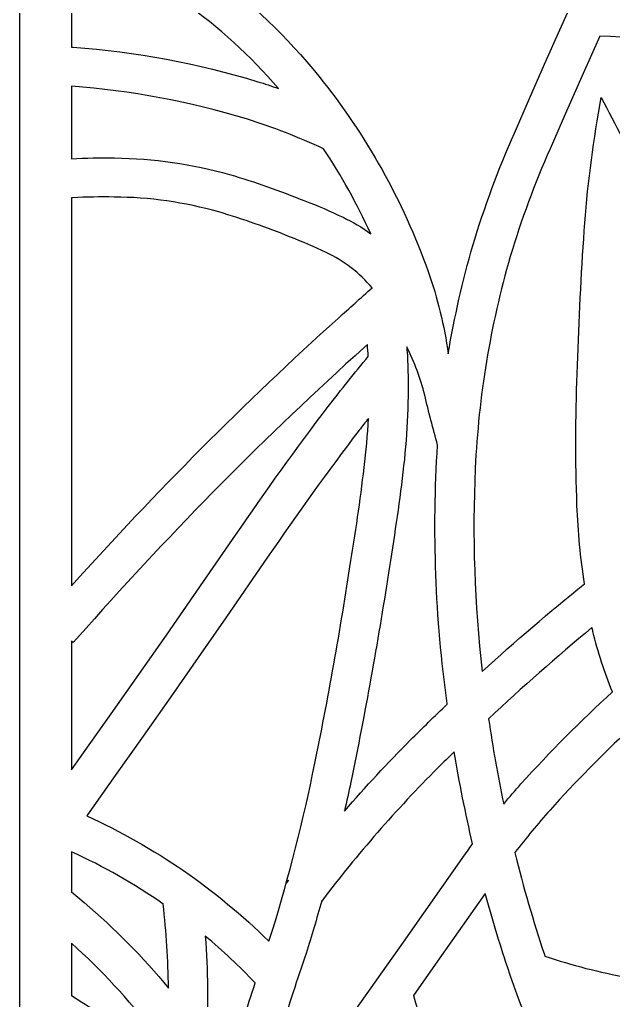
# Model space of a CAD drawing. Header units: centimetres. Extents: x -10 to 9.7, y -11.6 to 10.4.
# Drawn here: x -10 to -6.31, y -2.74 to 3.34 of the extents above; entities that cross this region are included whole.
import ezdxf

# ---------------------------------------------------------------- set-up
doc = ezdxf.new("R2010")
doc.units = ezdxf.units.CM
doc.header["$MEASUREMENT"] = 0
doc.layers.add('layer 1', color=7, linetype='Continuous')

msp = doc.modelspace()

# ---------------------------------------------------------------- linework, layer by layer
at = {"layer": 'layer 1', "color": 242}
for points, knots in [([(-9.99646, 10.4016), (-9.99646, 10.4016), (-0.77487, 10.4016), (-0.77487, 10.4016), (-0.77487, 10.4016), (-0.77487, 10.4016), (-0.77487, -11.62463), (-0.77487, -11.62463), (-0.77487, -11.62463), (-0.77487, -11.62463), (-9.99646, -11.62463), (-9.99646, -11.62463), (-9.99646, -11.62463), (-9.99646, -11.62463), (-9.99646, 10.4016), (-9.99646, 10.4016)], [0, 0, 0, 0, 0.2, 0.2, 0.2, 0.2, 0.4, 0.4, 0.4, 0.4, 0.6, 0.6, 0.6, 0.6, 1, 1, 1, 1]), ([(-6.61422, 3.39439), (-6.61422, 3.39439), (-6.59766, 3.38475), (-6.59766, 3.38475), (-6.59766, 3.38475), (-6.59766, 3.38475), (-6.64601, 3.27633), (-6.64601, 3.27633), (-6.64601, 3.27633), (-6.64601, 3.27633), (-6.74047, 3.06322), (-6.74047, 3.06322), (-6.74047, 3.06322), (-6.74047, 3.06322), (-6.83461, 2.84994), (-6.83461, 2.84994), (-6.83461, 2.84994), (-6.83461, 2.84994), (-6.92838, 2.6365), (-6.92838, 2.6365), (-6.92838, 2.6365), (-7.02815, 2.40991), (-7.11399, 2.17749), (-7.18554, 1.94045), (-7.18554, 1.94045), (-7.24949, 1.71983), (-7.30046, 1.49564), (-7.33818, 1.26902), (-7.33818, 1.26902), (-7.36287, 1.44251), (-7.40456, 1.61308), (-7.46267, 1.77841), (-7.46267, 1.77841), (-7.61928, 2.21689), (-7.84835, 2.62581), (-8.14049, 2.98839), (-8.14049, 2.98839), (-8.53138, 3.47473), (-9.04683, 3.84559), (-9.63228, 4.06146), (-9.63228, 4.06146), (-9.63228, 4.06146), (-9.67407, 4.07686), (-9.67407, 4.07686), (-9.67407, 4.07686), (-9.67407, 4.07686), (-9.67407, 4.59634), (-9.67407, 4.59634), (-9.67407, 4.59634), (-9.67407, 4.59634), (-9.6511, 4.60077), (-9.6511, 4.60077), (-9.6511, 4.60077), (-9.60531, 4.60965), (-9.55985, 4.6203), (-9.51488, 4.63276), (-9.51488, 4.63276), (-9.43343, 4.65639), (-9.35309, 4.68366), (-9.27407, 4.71447), (-9.27407, 4.71447), (-9.05528, 4.57792), (-8.83152, 4.44963), (-8.60316, 4.32983), (-8.60316, 4.32983), (-8.43384, 4.24376), (-8.26311, 4.16051), (-8.09103, 4.08011), (-8.09103, 4.08011), (-7.86782, 3.97398), (-7.64868, 3.85946), (-7.43415, 3.73674), (-7.43415, 3.73674), (-7.28083, 3.64906), (-7.10881, 3.59941), (-6.93238, 3.59193), (-6.93238, 3.59193), (-6.92071, 3.59171), (-6.90901, 3.59187), (-6.89734, 3.59239), (-6.89734, 3.59239), (-6.80865, 3.51861), (-6.71395, 3.4524), (-6.61422, 3.39439), (-6.61422, 3.39439), (-6.61422, 3.39439), (-6.61422, 3.39439), (-6.61422, 3.39439)], [0, 0, 0, 0, 0.0434783, 0.0434783, 0.0434783, 0.0434783, 0.0869565, 0.0869565, 0.0869565, 0.0869565, 0.1304348, 0.1304348, 0.1304348, 0.1304348, 0.173913, 0.173913, 0.173913, 0.173913, 0.2173913, 0.2173913, 0.2173913, 0.2173913, 0.2608696, 0.2608696, 0.2608696, 0.2608696, 0.3043478, 0.3043478, 0.3043478, 0.3043478, 0.3478261, 0.3478261, 0.3478261, 0.3478261, 0.3913043, 0.3913043, 0.3913043, 0.3913043, 0.4347826, 0.4347826, 0.4347826, 0.4347826, 0.4782609, 0.4782609, 0.4782609, 0.4782609, 0.5217391, 0.5217391, 0.5217391, 0.5217391, 0.5652174, 0.5652174, 0.5652174, 0.5652174, 0.6086957, 0.6086957, 0.6086957, 0.6086957, 0.6521739, 0.6521739, 0.6521739, 0.6521739, 0.6956522, 0.6956522, 0.6956522, 0.6956522, 0.7391304, 0.7391304, 0.7391304, 0.7391304, 0.7826087, 0.7826087, 0.7826087, 0.7826087, 0.826087, 0.826087, 0.826087, 0.826087, 0.8695652, 0.8695652, 0.8695652, 0.8695652, 0.9130435, 0.9130435, 0.9130435, 0.9130435, 1, 1, 1, 1]), ([(-8.39182, 2.9128), (-8.43378, 2.92736), (-8.47599, 2.94122), (-8.5184, 2.9544), (-8.5184, 2.9544), (-8.89163, 3.06853), (-9.27649, 3.14008), (-9.66581, 3.16767), (-9.66581, 3.16767), (-9.66581, 3.16767), (-9.67407, 3.1683), (-9.67407, 3.1683), (-9.67407, 3.1683), (-9.67407, 3.1683), (-9.67407, 3.81881), (-9.67407, 3.81881), (-9.67407, 3.81881), (-9.17816, 3.62802), (-8.73742, 3.31655), (-8.39195, 2.91287), (-8.39195, 2.91287), (-8.39195, 2.91287), (-8.39182, 2.9128), (-8.39182, 2.9128)], [0, 0, 0, 0, 0.1428571, 0.1428571, 0.1428571, 0.1428571, 0.2857143, 0.2857143, 0.2857143, 0.2857143, 0.4285714, 0.4285714, 0.4285714, 0.4285714, 0.5714286, 0.5714286, 0.5714286, 0.5714286, 0.7142857, 0.7142857, 0.7142857, 0.7142857, 1, 1, 1, 1]), ([(-6.39864, 3.23742), (-6.04902, 3.21681), (-5.69899, 3.20412), (-5.34881, 3.19943), (-5.34881, 3.19943), (-5.43786, 3.09245), (-5.52515, 2.98403), (-5.61063, 2.87416), (-5.61063, 2.87416), (-5.76524, 2.67553), (-5.92437, 2.48045), (-6.08789, 2.2891), (-6.08789, 2.2891), (-6.17986, 2.45623), (-6.2695, 2.62463), (-6.35679, 2.79425), (-6.35679, 2.79425), (-6.35679, 2.79425), (-6.38924, 2.85718), (-6.38924, 2.85718), (-6.38924, 2.85718), (-6.38924, 2.85718), (-6.40628, 2.75931), (-6.40628, 2.75931), (-6.40628, 2.75931), (-6.45109, 2.50195), (-6.4818, 2.24239), (-6.49825, 1.98169), (-6.49825, 1.98169), (-6.51657, 1.70308), (-6.52985, 1.42419), (-6.53808, 1.1451), (-6.53808, 1.1451), (-6.54997, 0.87308), (-6.5506, 0.60074), (-6.53994, 0.32866), (-6.53994, 0.32866), (-6.53365, 0.16573), (-6.51808, 0.00332), (-6.49327, -0.15784), (-6.49327, -0.15784), (-6.71048, -0.33156), (-6.92186, -0.51238), (-7.12714, -0.70006), (-7.12714, -0.70006), (-7.17555, -0.28242), (-7.19007, 0.13849), (-7.17063, 0.55849), (-7.17063, 0.55849), (-7.15031, 1.0033), (-7.07745, 1.44425), (-6.95368, 1.87198), (-6.95368, 1.87198), (-6.88502, 2.09919), (-6.80265, 2.32207), (-6.70697, 2.53931), (-6.70697, 2.53931), (-6.70697, 2.53931), (-6.60464, 2.77219), (-6.60464, 2.77219), (-6.60464, 2.77219), (-6.60464, 2.77219), (-6.50186, 3.00491), (-6.50186, 3.00491), (-6.50186, 3.00491), (-6.50186, 3.00491), (-6.39864, 3.23742), (-6.39864, 3.23742), (-6.39864, 3.23742), (-6.39864, 3.23742), (-6.39864, 3.23742), (-6.39864, 3.23742)], [0, 0, 0, 0, 0.0526316, 0.0526316, 0.0526316, 0.0526316, 0.1052632, 0.1052632, 0.1052632, 0.1052632, 0.1578947, 0.1578947, 0.1578947, 0.1578947, 0.2105263, 0.2105263, 0.2105263, 0.2105263, 0.2631579, 0.2631579, 0.2631579, 0.2631579, 0.3157895, 0.3157895, 0.3157895, 0.3157895, 0.3684211, 0.3684211, 0.3684211, 0.3684211, 0.4210526, 0.4210526, 0.4210526, 0.4210526, 0.4736842, 0.4736842, 0.4736842, 0.4736842, 0.5263158, 0.5263158, 0.5263158, 0.5263158, 0.5789474, 0.5789474, 0.5789474, 0.5789474, 0.6315789, 0.6315789, 0.6315789, 0.6315789, 0.6842105, 0.6842105, 0.6842105, 0.6842105, 0.7368421, 0.7368421, 0.7368421, 0.7368421, 0.7894737, 0.7894737, 0.7894737, 0.7894737, 0.8421053, 0.8421053, 0.8421053, 0.8421053, 0.8947368, 0.8947368, 0.8947368, 0.8947368, 1, 1, 1, 1]), ([(-9.67407, 2.47701), (-9.67407, 2.47701), (-9.67407, 2.92585), (-9.67407, 2.92585), (-9.67407, 2.92585), (-9.30629, 2.89917), (-8.94257, 2.83126), (-8.58992, 2.72345), (-8.58992, 2.72345), (-8.42633, 2.67262), (-8.26635, 2.6109), (-8.11102, 2.53869), (-8.11102, 2.53869), (-8.00024, 2.37114), (-7.90256, 2.19526), (-7.81882, 2.01266), (-7.81882, 2.01266), (-7.8729, 2.05186), (-7.93052, 2.08592), (-7.99093, 2.11437), (-7.99093, 2.11437), (-8.06822, 2.15183), (-8.14718, 2.18572), (-8.22754, 2.21597), (-8.22754, 2.21597), (-8.38025, 2.27825), (-8.53594, 2.33289), (-8.69409, 2.37972), (-8.69409, 2.37972), (-8.92628, 2.44534), (-9.16617, 2.47963), (-9.40744, 2.48173), (-9.40744, 2.48173), (-9.49639, 2.48323), (-9.58538, 2.48166), (-9.67421, 2.47701), (-9.67421, 2.47701), (-9.67421, 2.47701), (-9.67407, 2.47701), (-9.67407, 2.47701)], [0, 0, 0, 0, 0.0909091, 0.0909091, 0.0909091, 0.0909091, 0.1818182, 0.1818182, 0.1818182, 0.1818182, 0.2727273, 0.2727273, 0.2727273, 0.2727273, 0.3636364, 0.3636364, 0.3636364, 0.3636364, 0.4545455, 0.4545455, 0.4545455, 0.4545455, 0.5454545, 0.5454545, 0.5454545, 0.5454545, 0.6363636, 0.6363636, 0.6363636, 0.6363636, 0.7272727, 0.7272727, 0.7272727, 0.7272727, 0.8181818, 0.8181818, 0.8181818, 0.8181818, 1, 1, 1, 1]), ([(-9.67407, -0.16911), (-9.67407, -0.16911), (-9.67407, 2.23485), (-9.67407, 2.23485), (-9.67407, 2.23485), (-9.67407, 2.23485), (-9.66752, 2.23521), (-9.66752, 2.23521), (-9.66752, 2.23521), (-9.58197, 2.23987), (-9.49629, 2.24144), (-9.41065, 2.23993), (-9.41065, 2.23993), (-9.19111, 2.23813), (-8.97272, 2.20703), (-8.76138, 2.1475), (-8.76138, 2.1475), (-8.61028, 2.10273), (-8.46154, 2.05042), (-8.31568, 1.9908), (-8.31568, 1.9908), (-8.24069, 1.96268), (-8.16707, 1.93111), (-8.09503, 1.89614), (-8.09503, 1.89614), (-7.98533, 1.84465), (-7.88811, 1.76982), (-7.81027, 1.67693), (-7.81027, 1.67693), (-7.88106, 1.61423), (-7.95153, 1.55113), (-8.02161, 1.48764), (-8.02161, 1.48764), (-8.60123, 0.96489), (-9.15276, 0.41192), (-9.67401, -0.16905), (-9.67401, -0.16905), (-9.67401, -0.16905), (-9.67407, -0.16911), (-9.67407, -0.16911)], [0, 0, 0, 0, 0.0909091, 0.0909091, 0.0909091, 0.0909091, 0.1818182, 0.1818182, 0.1818182, 0.1818182, 0.2727273, 0.2727273, 0.2727273, 0.2727273, 0.3636364, 0.3636364, 0.3636364, 0.3636364, 0.4545455, 0.4545455, 0.4545455, 0.4545455, 0.5454545, 0.5454545, 0.5454545, 0.5454545, 0.6363636, 0.6363636, 0.6363636, 0.6363636, 0.7272727, 0.7272727, 0.7272727, 0.7272727, 0.8181818, 0.8181818, 0.8181818, 0.8181818, 1, 1, 1, 1]), ([(-7.85956, 1.30819), (-7.85956, 1.30819), (-7.8399, 1.32596), (-7.8399, 1.32596), (-7.8399, 1.32596), (-7.83744, 1.30147), (-7.83544, 1.27692), (-7.83387, 1.25237), (-7.83387, 1.25237), (-7.9184, 1.15044), (-8.00116, 1.04706), (-8.08212, 0.94224), (-8.08212, 0.94224), (-8.2812, 0.68137), (-8.47317, 0.41519), (-8.65784, 0.14393), (-8.65784, 0.14393), (-8.65784, 0.14393), (-8.91579, -0.23008), (-8.91579, -0.23008), (-8.91579, -0.23008), (-8.91579, -0.23008), (-9.08646, -0.4742), (-9.08646, -0.4742), (-9.08646, -0.4742), (-9.08646, -0.4742), (-9.25752, -0.71809), (-9.25752, -0.71809), (-9.25752, -0.71809), (-9.25752, -0.71809), (-9.42891, -0.96172), (-9.42891, -0.96172), (-9.42891, -0.96172), (-9.42891, -0.96172), (-9.60065, -1.20512), (-9.60065, -1.20512), (-9.60065, -1.20512), (-9.60065, -1.20512), (-9.67407, -1.30885), (-9.67407, -1.30885), (-9.67407, -1.30885), (-9.67407, -1.30885), (-9.67407, -0.51232), (-9.67407, -0.51232), (-9.67407, -0.51232), (-9.67407, -0.51232), (-9.66378, -0.52146), (-9.66378, -0.52146), (-9.66378, -0.52146), (-9.66378, -0.52146), (-9.58361, -0.43097), (-9.58361, -0.43097), (-9.58361, -0.43097), (-9.04181, 0.18042), (-8.46616, 0.76105), (-7.85956, 1.30819), (-7.85956, 1.30819), (-7.85956, 1.30819), (-7.85956, 1.30819), (-7.85956, 1.30819)], [0, 0, 0, 0, 0.0625, 0.0625, 0.0625, 0.0625, 0.125, 0.125, 0.125, 0.125, 0.1875, 0.1875, 0.1875, 0.1875, 0.25, 0.25, 0.25, 0.25, 0.3125, 0.3125, 0.3125, 0.3125, 0.375, 0.375, 0.375, 0.375, 0.4375, 0.4375, 0.4375, 0.4375, 0.5, 0.5, 0.5, 0.5, 0.5625, 0.5625, 0.5625, 0.5625, 0.625, 0.625, 0.625, 0.625, 0.6875, 0.6875, 0.6875, 0.6875, 0.75, 0.75, 0.75, 0.75, 0.8125, 0.8125, 0.8125, 0.8125, 0.875, 0.875, 0.875, 0.875, 1, 1, 1, 1]), ([(-7.40452, 0.70278), (-7.43858, 0.16812), (-7.41868, -0.36849), (-7.34513, -0.89918), (-7.34513, -0.89918), (-7.34513, -0.89918), (-7.34464, -0.90305), (-7.34464, -0.90305), (-7.34464, -0.90305), (-7.42183, -0.97657), (-7.4982, -1.05094), (-7.57375, -1.12613), (-7.57375, -1.12613), (-7.71482, -1.26752), (-7.85084, -1.41387), (-7.98156, -1.56491), (-7.98156, -1.56491), (-7.96805, -1.50542), (-7.95514, -1.4458), (-7.94275, -1.38608), (-7.94275, -1.38608), (-7.85347, -0.95592), (-7.77559, -0.52346), (-7.70918, -0.08914), (-7.70918, -0.08914), (-7.67464, 0.11794), (-7.64474, 0.32578), (-7.61954, 0.53421), (-7.61954, 0.53421), (-7.59381, 0.74339), (-7.58345, 0.95414), (-7.5885, 1.16486), (-7.5885, 1.16486), (-7.58929, 1.21406), (-7.59171, 1.26319), (-7.59578, 1.31222), (-7.59578, 1.31222), (-7.547, 1.21704), (-7.50967, 1.11638), (-7.4845, 1.01242), (-7.4845, 1.01242), (-7.45943, 0.90881), (-7.43275, 0.8056), (-7.40452, 0.70281), (-7.40452, 0.70281), (-7.40452, 0.70281), (-7.40452, 0.70278), (-7.40452, 0.70278)], [0, 0, 0, 0, 0.0769231, 0.0769231, 0.0769231, 0.0769231, 0.1538462, 0.1538462, 0.1538462, 0.1538462, 0.2307692, 0.2307692, 0.2307692, 0.2307692, 0.3076923, 0.3076923, 0.3076923, 0.3076923, 0.3846154, 0.3846154, 0.3846154, 0.3846154, 0.4615385, 0.4615385, 0.4615385, 0.4615385, 0.5384615, 0.5384615, 0.5384615, 0.5384615, 0.6153846, 0.6153846, 0.6153846, 0.6153846, 0.6923077, 0.6923077, 0.6923077, 0.6923077, 0.7692308, 0.7692308, 0.7692308, 0.7692308, 0.8461538, 0.8461538, 0.8461538, 0.8461538, 1, 1, 1, 1]), ([(-9.5801, -1.5945), (-9.5801, -1.5945), (-9.57545, -1.58808), (-9.57545, -1.58808), (-9.57545, -1.58808), (-9.57545, -1.58808), (-9.40311, -1.34455), (-9.40311, -1.34455), (-9.40311, -1.34455), (-9.40311, -1.34455), (-9.23113, -1.10079), (-9.23113, -1.10079), (-9.23113, -1.10079), (-9.23113, -1.10079), (-9.05945, -0.85677), (-9.05945, -0.85677), (-9.05945, -0.85677), (-9.05945, -0.85677), (-8.88816, -0.61248), (-8.88816, -0.61248), (-8.88816, -0.61248), (-8.88816, -0.61248), (-8.71719, -0.36797), (-8.71719, -0.36797), (-8.71719, -0.36797), (-8.71719, -0.36797), (-8.45816, 0.00758), (-8.45816, 0.00758), (-8.45816, 0.00758), (-8.27602, 0.27514), (-8.08667, 0.53775), (-7.89034, 0.79504), (-7.89034, 0.79504), (-7.87153, 0.81936), (-7.85261, 0.84362), (-7.8336, 0.86781), (-7.8336, 0.86781), (-7.83845, 0.76607), (-7.84714, 0.66453), (-7.85959, 0.56341), (-7.85959, 0.56341), (-7.88444, 0.35793), (-7.91391, 0.15305), (-7.94796, -0.05109), (-7.94796, -0.05109), (-8.01374, -0.48167), (-8.09093, -0.91046), (-8.17949, -1.33694), (-8.17949, -1.33694), (-8.25196, -1.68638), (-8.34233, -2.03191), (-8.45016, -2.37206), (-8.45016, -2.37206), (-8.77849, -2.04875), (-9.16083, -1.78562), (-9.5801, -1.5945)], [0, 0, 0, 0, 0.0666667, 0.0666667, 0.0666667, 0.0666667, 0.1333333, 0.1333333, 0.1333333, 0.1333333, 0.2, 0.2, 0.2, 0.2, 0.2666667, 0.2666667, 0.2666667, 0.2666667, 0.3333333, 0.3333333, 0.3333333, 0.3333333, 0.4, 0.4, 0.4, 0.4, 0.4666667, 0.4666667, 0.4666667, 0.4666667, 0.5333333, 0.5333333, 0.5333333, 0.5333333, 0.6, 0.6, 0.6, 0.6, 0.6666667, 0.6666667, 0.6666667, 0.6666667, 0.7333333, 0.7333333, 0.7333333, 0.7333333, 0.8, 0.8, 0.8, 0.8, 0.8666667, 0.8666667, 0.8666667, 0.8666667, 1, 1, 1, 1]), ([(-6.99433, -1.52174), (-7.03113, -1.34665), (-7.0624, -1.17044), (-7.0881, -0.99341), (-7.0881, -0.99341), (-6.8801, -0.79862), (-6.66626, -0.61009), (-6.44696, -0.42811), (-6.44696, -0.42811), (-6.44479, -0.43644), (-6.4427, -0.4448), (-6.44073, -0.45319), (-6.44073, -0.45319), (-6.41002, -0.58076), (-6.36964, -0.70577), (-6.31988, -0.82717), (-6.31988, -0.82717), (-6.51828, -1.00764), (-6.7076, -1.19781), (-6.88724, -1.39696), (-6.88724, -1.39696), (-6.92356, -1.43793), (-6.95922, -1.47946), (-6.99423, -1.52151), (-6.99423, -1.52151), (-6.99423, -1.52151), (-6.99433, -1.52174), (-6.99433, -1.52174)], [0, 0, 0, 0, 0.125, 0.125, 0.125, 0.125, 0.25, 0.25, 0.25, 0.25, 0.375, 0.375, 0.375, 0.375, 0.5, 0.5, 0.5, 0.5, 0.625, 0.625, 0.625, 0.625, 0.75, 0.75, 0.75, 0.75, 1, 1, 1, 1]), ([(-6.21231, -1.05667), (-6.15351, -1.16755), (-6.08671, -1.27395), (-6.0124, -1.3751), (-6.0124, -1.3751), (-5.94403, -1.46835), (-5.86773, -1.55547), (-5.78425, -1.63551), (-5.78425, -1.63551), (-5.80903, -1.85478), (-5.87563, -2.06737), (-5.98035, -2.26164), (-5.98035, -2.26164), (-6.0477, -2.38288), (-6.12981, -2.4953), (-6.22476, -2.59639), (-6.22476, -2.59639), (-6.399, -2.56472), (-6.57079, -2.52067), (-6.73873, -2.46449), (-6.73873, -2.46449), (-6.73873, -2.46449), (-6.74224, -2.45391), (-6.74224, -2.45391), (-6.74224, -2.45391), (-6.81143, -2.24581), (-6.87253, -2.03512), (-6.9254, -1.8223), (-6.9254, -1.8223), (-6.85575, -1.7319), (-6.78298, -1.6439), (-6.7073, -1.55845), (-6.7073, -1.55845), (-6.54987, -1.38395), (-6.38471, -1.21652), (-6.21237, -1.0567), (-6.21237, -1.0567), (-6.21237, -1.0567), (-6.21231, -1.05667), (-6.21231, -1.05667)], [0, 0, 0, 0, 0.0909091, 0.0909091, 0.0909091, 0.0909091, 0.1818182, 0.1818182, 0.1818182, 0.1818182, 0.2727273, 0.2727273, 0.2727273, 0.2727273, 0.3636364, 0.3636364, 0.3636364, 0.3636364, 0.4545455, 0.4545455, 0.4545455, 0.4545455, 0.5454545, 0.5454545, 0.5454545, 0.5454545, 0.6363636, 0.6363636, 0.6363636, 0.6363636, 0.7272727, 0.7272727, 0.7272727, 0.7272727, 0.8181818, 0.8181818, 0.8181818, 0.8181818, 1, 1, 1, 1]), ([(-8.12299, -2.12237), (-7.90152, -1.83158), (-7.66087, -1.55586), (-7.40272, -1.29709), (-7.40272, -1.29709), (-7.36913, -1.26362), (-7.33533, -1.23032), (-7.30141, -1.19722), (-7.30141, -1.19722), (-7.26955, -1.38876), (-7.23143, -1.57923), (-7.18718, -1.76828), (-7.18718, -1.76828), (-7.20901, -1.79801), (-7.23051, -1.82797), (-7.25172, -1.85816), (-7.25172, -1.85816), (-7.25172, -1.85816), (-7.61649, -2.37649), (-7.61649, -2.37649), (-7.61649, -2.37649), (-7.61649, -2.37649), (-7.98172, -2.89462), (-7.98172, -2.89462), (-7.98172, -2.89462), (-8.17514, -3.16909), (-8.36013, -3.44943), (-8.53643, -3.73524), (-8.53643, -3.73524), (-8.51355, -3.46156), (-8.46039, -3.19121), (-8.37799, -2.92926), (-8.37799, -2.92926), (-8.32686, -2.7682), (-8.27432, -2.60759), (-8.22037, -2.44745), (-8.22037, -2.44745), (-8.18615, -2.33951), (-8.15363, -2.23109), (-8.12286, -2.12214), (-8.12286, -2.12214), (-8.12286, -2.12214), (-8.12299, -2.12237), (-8.12299, -2.12237)], [0, 0, 0, 0, 0.0833333, 0.0833333, 0.0833333, 0.0833333, 0.1666667, 0.1666667, 0.1666667, 0.1666667, 0.25, 0.25, 0.25, 0.25, 0.3333333, 0.3333333, 0.3333333, 0.3333333, 0.4166667, 0.4166667, 0.4166667, 0.4166667, 0.5, 0.5, 0.5, 0.5, 0.5833333, 0.5833333, 0.5833333, 0.5833333, 0.6666667, 0.6666667, 0.6666667, 0.6666667, 0.75, 0.75, 0.75, 0.75, 0.8333333, 0.8333333, 0.8333333, 0.8333333, 1, 1, 1, 1]), ([(-9.67407, -1.81738), (-9.47555, -1.9084), (-9.28538, -2.01683), (-9.10589, -2.14128), (-9.10589, -2.14128), (-9.08639, -2.31424), (-9.07551, -2.48809), (-9.07321, -2.6621), (-9.07321, -2.6621), (-9.2313, -2.47016), (-9.40622, -2.29281), (-9.59593, -2.13207), (-9.59593, -2.13207), (-9.59593, -2.13207), (-9.67407, -2.06586), (-9.67407, -2.06586), (-9.67407, -2.06586), (-9.67407, -2.06586), (-9.67407, -1.81738), (-9.67407, -1.81738)], [0, 0, 0, 0, 0.1666667, 0.1666667, 0.1666667, 0.1666667, 0.3333333, 0.3333333, 0.3333333, 0.3333333, 0.5, 0.5, 0.5, 0.5, 0.6666667, 0.6666667, 0.6666667, 0.6666667, 1, 1, 1, 1]), ([(-8.32876, -1.99353), (-8.32876, -1.99353), (-8.34328, -2.01267), (-8.34328, -2.01267), (-8.34328, -2.01267), (-8.34328, -2.01267), (-8.32876, -1.99353), (-8.32876, -1.99353)], [0, 0, 0, 0, 0.3333333, 0.3333333, 0.3333333, 0.3333333, 1, 1, 1, 1]), ([(-7.55359, -2.70704), (-7.55359, -2.70704), (-7.41875, -2.51566), (-7.41875, -2.51566), (-7.41875, -2.51566), (-7.41875, -2.51566), (-7.10917, -2.07573), (-7.10917, -2.07573), (-7.10917, -2.07573), (-7.06742, -2.22857), (-7.0215, -2.38026), (-6.97155, -2.53064), (-6.97155, -2.53064), (-6.86797, -2.839), (-6.74286, -3.13966), (-6.59707, -3.43045), (-6.59707, -3.43045), (-6.80845, -3.48781), (-7.01648, -3.55667), (-7.22035, -3.63671), (-7.22035, -3.63671), (-7.25123, -3.56513), (-7.28128, -3.49319), (-7.31059, -3.42095), (-7.31059, -3.42095), (-7.40551, -3.18794), (-7.48666, -2.94955), (-7.55359, -2.70704), (-7.55359, -2.70704), (-7.55359, -2.70704), (-7.55359, -2.70704), (-7.55359, -2.70704)], [0, 0, 0, 0, 0.1111111, 0.1111111, 0.1111111, 0.1111111, 0.2222222, 0.2222222, 0.2222222, 0.2222222, 0.3333333, 0.3333333, 0.3333333, 0.3333333, 0.4444444, 0.4444444, 0.4444444, 0.4444444, 0.5555556, 0.5555556, 0.5555556, 0.5555556, 0.6666667, 0.6666667, 0.6666667, 0.6666667, 0.7777778, 0.7777778, 0.7777778, 0.7777778, 1, 1, 1, 1]), ([(-8.53551, -2.62952), (-8.56016, -2.70504), (-8.58451, -2.78066), (-8.60854, -2.8564), (-8.60854, -2.8564), (-8.64381, -2.96843), (-8.67406, -3.08197), (-8.69923, -3.19672), (-8.69923, -3.19672), (-8.74283, -3.12278), (-8.78865, -3.05018), (-8.83667, -2.97902), (-8.83667, -2.97902), (-8.827, -2.76604), (-8.82975, -2.55269), (-8.84489, -2.34004), (-8.84489, -2.34004), (-8.73634, -2.43054), (-8.63302, -2.52719), (-8.53548, -2.62949), (-8.53548, -2.62949), (-8.53548, -2.62949), (-8.53551, -2.62952), (-8.53551, -2.62952)], [0, 0, 0, 0, 0.1428571, 0.1428571, 0.1428571, 0.1428571, 0.2857143, 0.2857143, 0.2857143, 0.2857143, 0.4285714, 0.4285714, 0.4285714, 0.4285714, 0.5714286, 0.5714286, 0.5714286, 0.5714286, 0.7142857, 0.7142857, 0.7142857, 0.7142857, 1, 1, 1, 1]), ([(-8.76433, -3.58591), (-8.76751, -3.61295), (-8.77039, -3.64006), (-8.77295, -3.6672), (-8.77295, -3.6672), (-8.94735, -3.35602), (-9.17921, -3.08095), (-9.45637, -2.8564), (-9.45637, -2.8564), (-9.50564, -2.81753), (-9.55703, -2.78144), (-9.61032, -2.7483), (-9.61032, -2.7483), (-9.61032, -2.7483), (-9.67407, -2.70864), (-9.67407, -2.70864), (-9.67407, -2.70864), (-9.67407, -2.70864), (-9.67407, -2.38455), (-9.67407, -2.38455), (-9.67407, -2.38455), (-9.30376, -2.7155), (-8.99963, -3.11393), (-8.77793, -3.55831), (-8.77793, -3.55831), (-8.77793, -3.55831), (-8.76433, -3.58588), (-8.76433, -3.58588), (-8.76433, -3.58588), (-8.76433, -3.58588), (-8.76433, -3.58591), (-8.76433, -3.58591)], [0, 0, 0, 0, 0.1111111, 0.1111111, 0.1111111, 0.1111111, 0.2222222, 0.2222222, 0.2222222, 0.2222222, 0.3333333, 0.3333333, 0.3333333, 0.3333333, 0.4444444, 0.4444444, 0.4444444, 0.4444444, 0.5555556, 0.5555556, 0.5555556, 0.5555556, 0.6666667, 0.6666667, 0.6666667, 0.6666667, 0.7777778, 0.7777778, 0.7777778, 0.7777778, 1, 1, 1, 1])]:
    msp.add_open_spline(points, degree=3, knots=knots, dxfattribs=at)
at = {"layer": 'layer 1', "lineweight": 9}
for points, knots in [([(-9.99646, 10.4016), (-9.99646, 10.4016), (-0.77487, 10.4016), (-0.77487, 10.4016), (-0.77487, 10.4016), (-0.77487, 10.4016), (-0.77487, -11.62463), (-0.77487, -11.62463), (-0.77487, -11.62463), (-0.77487, -11.62463), (-9.99646, -11.62463), (-9.99646, -11.62463), (-9.99646, -11.62463), (-9.99646, -11.62463), (-9.99646, 10.4016), (-9.99646, 10.4016)], [0, 0, 0, 0, 0.2, 0.2, 0.2, 0.2, 0.4, 0.4, 0.4, 0.4, 0.6, 0.6, 0.6, 0.6, 1, 1, 1, 1]), ([(-6.61422, 3.39439), (-6.61422, 3.39439), (-6.59766, 3.38475), (-6.59766, 3.38475), (-6.59766, 3.38475), (-6.59766, 3.38475), (-6.64601, 3.27633), (-6.64601, 3.27633), (-6.64601, 3.27633), (-6.64601, 3.27633), (-6.74047, 3.06322), (-6.74047, 3.06322), (-6.74047, 3.06322), (-6.74047, 3.06322), (-6.83461, 2.84994), (-6.83461, 2.84994), (-6.83461, 2.84994), (-6.83461, 2.84994), (-6.92838, 2.6365), (-6.92838, 2.6365), (-6.92838, 2.6365), (-7.02815, 2.40991), (-7.11399, 2.17749), (-7.18554, 1.94045), (-7.18554, 1.94045), (-7.24949, 1.71983), (-7.30046, 1.49564), (-7.33818, 1.26902), (-7.33818, 1.26902), (-7.36287, 1.44251), (-7.40456, 1.61308), (-7.46267, 1.77841), (-7.46267, 1.77841), (-7.61928, 2.21689), (-7.84835, 2.62581), (-8.14049, 2.98839), (-8.14049, 2.98839), (-8.53138, 3.47473), (-9.04683, 3.84559), (-9.63228, 4.06146), (-9.63228, 4.06146), (-9.63228, 4.06146), (-9.67407, 4.07686), (-9.67407, 4.07686), (-9.67407, 4.07686), (-9.67407, 4.07686), (-9.67407, 4.59634), (-9.67407, 4.59634), (-9.67407, 4.59634), (-9.67407, 4.59634), (-9.6511, 4.60077), (-9.6511, 4.60077), (-9.6511, 4.60077), (-9.60531, 4.60965), (-9.55985, 4.6203), (-9.51488, 4.63276), (-9.51488, 4.63276), (-9.43343, 4.65639), (-9.35309, 4.68366), (-9.27407, 4.71447), (-9.27407, 4.71447), (-9.05528, 4.57792), (-8.83152, 4.44963), (-8.60316, 4.32983), (-8.60316, 4.32983), (-8.43384, 4.24376), (-8.26311, 4.16051), (-8.09103, 4.08011), (-8.09103, 4.08011), (-7.86782, 3.97398), (-7.64868, 3.85946), (-7.43415, 3.73674), (-7.43415, 3.73674), (-7.28083, 3.64906), (-7.10881, 3.59941), (-6.93238, 3.59193), (-6.93238, 3.59193), (-6.92071, 3.59171), (-6.90901, 3.59187), (-6.89734, 3.59239), (-6.89734, 3.59239), (-6.80865, 3.51861), (-6.71395, 3.4524), (-6.61422, 3.39439)], [0, 0, 0, 0, 0.0454545, 0.0454545, 0.0454545, 0.0454545, 0.0909091, 0.0909091, 0.0909091, 0.0909091, 0.1363636, 0.1363636, 0.1363636, 0.1363636, 0.1818182, 0.1818182, 0.1818182, 0.1818182, 0.2272727, 0.2272727, 0.2272727, 0.2272727, 0.2727273, 0.2727273, 0.2727273, 0.2727273, 0.3181818, 0.3181818, 0.3181818, 0.3181818, 0.3636364, 0.3636364, 0.3636364, 0.3636364, 0.4090909, 0.4090909, 0.4090909, 0.4090909, 0.4545455, 0.4545455, 0.4545455, 0.4545455, 0.5, 0.5, 0.5, 0.5, 0.5454545, 0.5454545, 0.5454545, 0.5454545, 0.5909091, 0.5909091, 0.5909091, 0.5909091, 0.6363636, 0.6363636, 0.6363636, 0.6363636, 0.6818182, 0.6818182, 0.6818182, 0.6818182, 0.7272727, 0.7272727, 0.7272727, 0.7272727, 0.7727273, 0.7727273, 0.7727273, 0.7727273, 0.8181818, 0.8181818, 0.8181818, 0.8181818, 0.8636364, 0.8636364, 0.8636364, 0.8636364, 0.9090909, 0.9090909, 0.9090909, 0.9090909, 1, 1, 1, 1]), ([(-8.39182, 2.9128), (-8.43378, 2.92736), (-8.47599, 2.94122), (-8.5184, 2.9544), (-8.5184, 2.9544), (-8.89163, 3.06853), (-9.27649, 3.14008), (-9.66581, 3.16767), (-9.66581, 3.16767), (-9.66581, 3.16767), (-9.67407, 3.1683), (-9.67407, 3.1683), (-9.67407, 3.1683), (-9.67407, 3.1683), (-9.67407, 3.81881), (-9.67407, 3.81881), (-9.67407, 3.81881), (-9.17816, 3.62802), (-8.73742, 3.31655), (-8.39195, 2.91287)], [0, 0, 0, 0, 0.1666667, 0.1666667, 0.1666667, 0.1666667, 0.3333333, 0.3333333, 0.3333333, 0.3333333, 0.5, 0.5, 0.5, 0.5, 0.6666667, 0.6666667, 0.6666667, 0.6666667, 1, 1, 1, 1]), ([(-6.39864, 3.23742), (-6.04902, 3.21681), (-5.69899, 3.20412), (-5.34881, 3.19943), (-5.34881, 3.19943), (-5.43786, 3.09245), (-5.52515, 2.98403), (-5.61063, 2.87416), (-5.61063, 2.87416), (-5.76524, 2.67553), (-5.92437, 2.48045), (-6.08789, 2.2891), (-6.08789, 2.2891), (-6.17986, 2.45623), (-6.2695, 2.62463), (-6.35679, 2.79425), (-6.35679, 2.79425), (-6.35679, 2.79425), (-6.38924, 2.85718), (-6.38924, 2.85718), (-6.38924, 2.85718), (-6.38924, 2.85718), (-6.40628, 2.75931), (-6.40628, 2.75931), (-6.40628, 2.75931), (-6.45109, 2.50195), (-6.4818, 2.24239), (-6.49825, 1.98169), (-6.49825, 1.98169), (-6.51657, 1.70308), (-6.52985, 1.42419), (-6.53808, 1.1451), (-6.53808, 1.1451), (-6.54997, 0.87308), (-6.5506, 0.60074), (-6.53994, 0.32866), (-6.53994, 0.32866), (-6.53365, 0.16573), (-6.51808, 0.00332), (-6.49327, -0.15784), (-6.49327, -0.15784), (-6.71048, -0.33156), (-6.92186, -0.51238), (-7.12714, -0.70006), (-7.12714, -0.70006), (-7.17555, -0.28242), (-7.19007, 0.13849), (-7.17063, 0.55849), (-7.17063, 0.55849), (-7.15031, 1.0033), (-7.07745, 1.44425), (-6.95368, 1.87198), (-6.95368, 1.87198), (-6.88502, 2.09919), (-6.80265, 2.32207), (-6.70697, 2.53931), (-6.70697, 2.53931), (-6.70697, 2.53931), (-6.60464, 2.77219), (-6.60464, 2.77219), (-6.60464, 2.77219), (-6.60464, 2.77219), (-6.50186, 3.00491), (-6.50186, 3.00491), (-6.50186, 3.00491), (-6.50186, 3.00491), (-6.39864, 3.23742), (-6.39864, 3.23742)], [0, 0, 0, 0, 0.0555556, 0.0555556, 0.0555556, 0.0555556, 0.1111111, 0.1111111, 0.1111111, 0.1111111, 0.1666667, 0.1666667, 0.1666667, 0.1666667, 0.2222222, 0.2222222, 0.2222222, 0.2222222, 0.2777778, 0.2777778, 0.2777778, 0.2777778, 0.3333333, 0.3333333, 0.3333333, 0.3333333, 0.3888889, 0.3888889, 0.3888889, 0.3888889, 0.4444444, 0.4444444, 0.4444444, 0.4444444, 0.5, 0.5, 0.5, 0.5, 0.5555556, 0.5555556, 0.5555556, 0.5555556, 0.6111111, 0.6111111, 0.6111111, 0.6111111, 0.6666667, 0.6666667, 0.6666667, 0.6666667, 0.7222222, 0.7222222, 0.7222222, 0.7222222, 0.7777778, 0.7777778, 0.7777778, 0.7777778, 0.8333333, 0.8333333, 0.8333333, 0.8333333, 0.8888889, 0.8888889, 0.8888889, 0.8888889, 1, 1, 1, 1]), ([(-9.67407, 2.47701), (-9.67407, 2.47701), (-9.67407, 2.92585), (-9.67407, 2.92585), (-9.67407, 2.92585), (-9.30629, 2.89917), (-8.94257, 2.83126), (-8.58992, 2.72345), (-8.58992, 2.72345), (-8.42633, 2.67262), (-8.26635, 2.6109), (-8.11102, 2.53869), (-8.11102, 2.53869), (-8.00024, 2.37114), (-7.90256, 2.19526), (-7.81882, 2.01266), (-7.81882, 2.01266), (-7.8729, 2.05186), (-7.93052, 2.08592), (-7.99093, 2.11437), (-7.99093, 2.11437), (-8.06822, 2.15183), (-8.14718, 2.18572), (-8.22754, 2.21597), (-8.22754, 2.21597), (-8.38025, 2.27825), (-8.53594, 2.33289), (-8.69409, 2.37972), (-8.69409, 2.37972), (-8.92628, 2.44534), (-9.16617, 2.47963), (-9.40744, 2.48173), (-9.40744, 2.48173), (-9.49639, 2.48323), (-9.58538, 2.48166), (-9.67421, 2.47701)], [0, 0, 0, 0, 0.1, 0.1, 0.1, 0.1, 0.2, 0.2, 0.2, 0.2, 0.3, 0.3, 0.3, 0.3, 0.4, 0.4, 0.4, 0.4, 0.5, 0.5, 0.5, 0.5, 0.6, 0.6, 0.6, 0.6, 0.7, 0.7, 0.7, 0.7, 0.8, 0.8, 0.8, 0.8, 1, 1, 1, 1]), ([(-9.67407, -0.16911), (-9.67407, -0.16911), (-9.67407, 2.23485), (-9.67407, 2.23485), (-9.67407, 2.23485), (-9.67407, 2.23485), (-9.66752, 2.23521), (-9.66752, 2.23521), (-9.66752, 2.23521), (-9.58197, 2.23987), (-9.49629, 2.24144), (-9.41065, 2.23993), (-9.41065, 2.23993), (-9.19111, 2.23813), (-8.97272, 2.20703), (-8.76138, 2.1475), (-8.76138, 2.1475), (-8.61028, 2.10273), (-8.46154, 2.05042), (-8.31568, 1.9908), (-8.31568, 1.9908), (-8.24069, 1.96268), (-8.16707, 1.93111), (-8.09503, 1.89614), (-8.09503, 1.89614), (-7.98533, 1.84465), (-7.88811, 1.76982), (-7.81027, 1.67693), (-7.81027, 1.67693), (-7.88106, 1.61423), (-7.95153, 1.55113), (-8.02161, 1.48764), (-8.02161, 1.48764), (-8.60123, 0.96489), (-9.15276, 0.41192), (-9.67401, -0.16905)], [0, 0, 0, 0, 0.1, 0.1, 0.1, 0.1, 0.2, 0.2, 0.2, 0.2, 0.3, 0.3, 0.3, 0.3, 0.4, 0.4, 0.4, 0.4, 0.5, 0.5, 0.5, 0.5, 0.6, 0.6, 0.6, 0.6, 0.7, 0.7, 0.7, 0.7, 0.8, 0.8, 0.8, 0.8, 1, 1, 1, 1]), ([(-7.85956, 1.30819), (-7.85956, 1.30819), (-7.8399, 1.32596), (-7.8399, 1.32596), (-7.8399, 1.32596), (-7.83744, 1.30147), (-7.83544, 1.27692), (-7.83387, 1.25237), (-7.83387, 1.25237), (-7.9184, 1.15044), (-8.00116, 1.04706), (-8.08212, 0.94224), (-8.08212, 0.94224), (-8.2812, 0.68137), (-8.47317, 0.41519), (-8.65784, 0.14393), (-8.65784, 0.14393), (-8.65784, 0.14393), (-8.91579, -0.23008), (-8.91579, -0.23008), (-8.91579, -0.23008), (-8.91579, -0.23008), (-9.08646, -0.4742), (-9.08646, -0.4742), (-9.08646, -0.4742), (-9.08646, -0.4742), (-9.25752, -0.71809), (-9.25752, -0.71809), (-9.25752, -0.71809), (-9.25752, -0.71809), (-9.42891, -0.96172), (-9.42891, -0.96172), (-9.42891, -0.96172), (-9.42891, -0.96172), (-9.60065, -1.20512), (-9.60065, -1.20512), (-9.60065, -1.20512), (-9.60065, -1.20512), (-9.67407, -1.30885), (-9.67407, -1.30885), (-9.67407, -1.30885), (-9.67407, -1.30885), (-9.67407, -0.51232), (-9.67407, -0.51232), (-9.67407, -0.51232), (-9.67407, -0.51232), (-9.66378, -0.52146), (-9.66378, -0.52146), (-9.66378, -0.52146), (-9.66378, -0.52146), (-9.58361, -0.43097), (-9.58361, -0.43097), (-9.58361, -0.43097), (-9.04181, 0.18042), (-8.46616, 0.76105), (-7.85956, 1.30819)], [0, 0, 0, 0, 0.0666667, 0.0666667, 0.0666667, 0.0666667, 0.1333333, 0.1333333, 0.1333333, 0.1333333, 0.2, 0.2, 0.2, 0.2, 0.2666667, 0.2666667, 0.2666667, 0.2666667, 0.3333333, 0.3333333, 0.3333333, 0.3333333, 0.4, 0.4, 0.4, 0.4, 0.4666667, 0.4666667, 0.4666667, 0.4666667, 0.5333333, 0.5333333, 0.5333333, 0.5333333, 0.6, 0.6, 0.6, 0.6, 0.6666667, 0.6666667, 0.6666667, 0.6666667, 0.7333333, 0.7333333, 0.7333333, 0.7333333, 0.8, 0.8, 0.8, 0.8, 0.8666667, 0.8666667, 0.8666667, 0.8666667, 1, 1, 1, 1]), ([(-7.40452, 0.70278), (-7.43858, 0.16812), (-7.41868, -0.36849), (-7.34513, -0.89918), (-7.34513, -0.89918), (-7.34513, -0.89918), (-7.34464, -0.90305), (-7.34464, -0.90305), (-7.34464, -0.90305), (-7.42183, -0.97657), (-7.4982, -1.05094), (-7.57375, -1.12613), (-7.57375, -1.12613), (-7.71482, -1.26752), (-7.85084, -1.41387), (-7.98156, -1.56491), (-7.98156, -1.56491), (-7.96805, -1.50542), (-7.95514, -1.4458), (-7.94275, -1.38608), (-7.94275, -1.38608), (-7.85347, -0.95592), (-7.77559, -0.52346), (-7.70918, -0.08914), (-7.70918, -0.08914), (-7.67464, 0.11794), (-7.64474, 0.32578), (-7.61954, 0.53421), (-7.61954, 0.53421), (-7.59381, 0.74339), (-7.58345, 0.95414), (-7.5885, 1.16486), (-7.5885, 1.16486), (-7.58929, 1.21406), (-7.59171, 1.26319), (-7.59578, 1.31222), (-7.59578, 1.31222), (-7.547, 1.21704), (-7.50967, 1.11638), (-7.4845, 1.01242), (-7.4845, 1.01242), (-7.45943, 0.90881), (-7.43275, 0.8056), (-7.40452, 0.70281)], [0, 0, 0, 0, 0.0833333, 0.0833333, 0.0833333, 0.0833333, 0.1666667, 0.1666667, 0.1666667, 0.1666667, 0.25, 0.25, 0.25, 0.25, 0.3333333, 0.3333333, 0.3333333, 0.3333333, 0.4166667, 0.4166667, 0.4166667, 0.4166667, 0.5, 0.5, 0.5, 0.5, 0.5833333, 0.5833333, 0.5833333, 0.5833333, 0.6666667, 0.6666667, 0.6666667, 0.6666667, 0.75, 0.75, 0.75, 0.75, 0.8333333, 0.8333333, 0.8333333, 0.8333333, 1, 1, 1, 1]), ([(-9.5801, -1.5945), (-9.5801, -1.5945), (-9.57545, -1.58808), (-9.57545, -1.58808), (-9.57545, -1.58808), (-9.57545, -1.58808), (-9.40311, -1.34455), (-9.40311, -1.34455), (-9.40311, -1.34455), (-9.40311, -1.34455), (-9.23113, -1.10079), (-9.23113, -1.10079), (-9.23113, -1.10079), (-9.23113, -1.10079), (-9.05945, -0.85677), (-9.05945, -0.85677), (-9.05945, -0.85677), (-9.05945, -0.85677), (-8.88816, -0.61248), (-8.88816, -0.61248), (-8.88816, -0.61248), (-8.88816, -0.61248), (-8.71719, -0.36797), (-8.71719, -0.36797), (-8.71719, -0.36797), (-8.71719, -0.36797), (-8.45816, 0.00758), (-8.45816, 0.00758), (-8.45816, 0.00758), (-8.27602, 0.27514), (-8.08667, 0.53775), (-7.89034, 0.79504), (-7.89034, 0.79504), (-7.87153, 0.81936), (-7.85261, 0.84362), (-7.8336, 0.86781), (-7.8336, 0.86781), (-7.83845, 0.76607), (-7.84714, 0.66453), (-7.85959, 0.56341), (-7.85959, 0.56341), (-7.88444, 0.35793), (-7.91391, 0.15305), (-7.94796, -0.05109), (-7.94796, -0.05109), (-8.01374, -0.48167), (-8.09093, -0.91046), (-8.17949, -1.33694), (-8.17949, -1.33694), (-8.25196, -1.68638), (-8.34233, -2.03191), (-8.45016, -2.37206), (-8.45016, -2.37206), (-8.77849, -2.04875), (-9.16083, -1.78562), (-9.5801, -1.5945)], [0, 0, 0, 0, 0.0666667, 0.0666667, 0.0666667, 0.0666667, 0.1333333, 0.1333333, 0.1333333, 0.1333333, 0.2, 0.2, 0.2, 0.2, 0.2666667, 0.2666667, 0.2666667, 0.2666667, 0.3333333, 0.3333333, 0.3333333, 0.3333333, 0.4, 0.4, 0.4, 0.4, 0.4666667, 0.4666667, 0.4666667, 0.4666667, 0.5333333, 0.5333333, 0.5333333, 0.5333333, 0.6, 0.6, 0.6, 0.6, 0.6666667, 0.6666667, 0.6666667, 0.6666667, 0.7333333, 0.7333333, 0.7333333, 0.7333333, 0.8, 0.8, 0.8, 0.8, 0.8666667, 0.8666667, 0.8666667, 0.8666667, 1, 1, 1, 1]), ([(-6.99433, -1.52174), (-7.03113, -1.34665), (-7.0624, -1.17044), (-7.0881, -0.99341), (-7.0881, -0.99341), (-6.8801, -0.79862), (-6.66626, -0.61009), (-6.44696, -0.42811), (-6.44696, -0.42811), (-6.44479, -0.43644), (-6.4427, -0.4448), (-6.44073, -0.45319), (-6.44073, -0.45319), (-6.41002, -0.58076), (-6.36964, -0.70577), (-6.31988, -0.82717), (-6.31988, -0.82717), (-6.51828, -1.00764), (-6.7076, -1.19781), (-6.88724, -1.39696), (-6.88724, -1.39696), (-6.92356, -1.43793), (-6.95922, -1.47946), (-6.99423, -1.52151)], [0, 0, 0, 0, 0.1428571, 0.1428571, 0.1428571, 0.1428571, 0.2857143, 0.2857143, 0.2857143, 0.2857143, 0.4285714, 0.4285714, 0.4285714, 0.4285714, 0.5714286, 0.5714286, 0.5714286, 0.5714286, 0.7142857, 0.7142857, 0.7142857, 0.7142857, 1, 1, 1, 1]), ([(-6.21231, -1.05667), (-6.15351, -1.16755), (-6.08671, -1.27395), (-6.0124, -1.3751), (-6.0124, -1.3751), (-5.94403, -1.46835), (-5.86773, -1.55547), (-5.78425, -1.63551), (-5.78425, -1.63551), (-5.80903, -1.85478), (-5.87563, -2.06737), (-5.98035, -2.26164), (-5.98035, -2.26164), (-6.0477, -2.38288), (-6.12981, -2.4953), (-6.22476, -2.59639), (-6.22476, -2.59639), (-6.399, -2.56472), (-6.57079, -2.52067), (-6.73873, -2.46449), (-6.73873, -2.46449), (-6.73873, -2.46449), (-6.74224, -2.45391), (-6.74224, -2.45391), (-6.74224, -2.45391), (-6.81143, -2.24581), (-6.87253, -2.03512), (-6.9254, -1.8223), (-6.9254, -1.8223), (-6.85575, -1.7319), (-6.78298, -1.6439), (-6.7073, -1.55845), (-6.7073, -1.55845), (-6.54987, -1.38395), (-6.38471, -1.21652), (-6.21237, -1.0567)], [0, 0, 0, 0, 0.1, 0.1, 0.1, 0.1, 0.2, 0.2, 0.2, 0.2, 0.3, 0.3, 0.3, 0.3, 0.4, 0.4, 0.4, 0.4, 0.5, 0.5, 0.5, 0.5, 0.6, 0.6, 0.6, 0.6, 0.7, 0.7, 0.7, 0.7, 0.8, 0.8, 0.8, 0.8, 1, 1, 1, 1]), ([(-8.12299, -2.12237), (-7.90152, -1.83158), (-7.66087, -1.55586), (-7.40272, -1.29709), (-7.40272, -1.29709), (-7.36913, -1.26362), (-7.33533, -1.23032), (-7.30141, -1.19722), (-7.30141, -1.19722), (-7.26955, -1.38876), (-7.23143, -1.57923), (-7.18718, -1.76828), (-7.18718, -1.76828), (-7.20901, -1.79801), (-7.23051, -1.82797), (-7.25172, -1.85816), (-7.25172, -1.85816), (-7.25172, -1.85816), (-7.61649, -2.37649), (-7.61649, -2.37649), (-7.61649, -2.37649), (-7.61649, -2.37649), (-7.98172, -2.89462), (-7.98172, -2.89462), (-7.98172, -2.89462), (-8.17514, -3.16909), (-8.36013, -3.44943), (-8.53643, -3.73524), (-8.53643, -3.73524), (-8.51355, -3.46156), (-8.46039, -3.19121), (-8.37799, -2.92926), (-8.37799, -2.92926), (-8.32686, -2.7682), (-8.27432, -2.60759), (-8.22037, -2.44745), (-8.22037, -2.44745), (-8.18615, -2.33951), (-8.15363, -2.23109), (-8.12286, -2.12214)], [0, 0, 0, 0, 0.0909091, 0.0909091, 0.0909091, 0.0909091, 0.1818182, 0.1818182, 0.1818182, 0.1818182, 0.2727273, 0.2727273, 0.2727273, 0.2727273, 0.3636364, 0.3636364, 0.3636364, 0.3636364, 0.4545455, 0.4545455, 0.4545455, 0.4545455, 0.5454545, 0.5454545, 0.5454545, 0.5454545, 0.6363636, 0.6363636, 0.6363636, 0.6363636, 0.7272727, 0.7272727, 0.7272727, 0.7272727, 0.8181818, 0.8181818, 0.8181818, 0.8181818, 1, 1, 1, 1]), ([(-9.67407, -1.81738), (-9.47555, -1.9084), (-9.28538, -2.01683), (-9.10589, -2.14128), (-9.10589, -2.14128), (-9.08639, -2.31424), (-9.07551, -2.48809), (-9.07321, -2.6621), (-9.07321, -2.6621), (-9.2313, -2.47016), (-9.40622, -2.29281), (-9.59593, -2.13207), (-9.59593, -2.13207), (-9.59593, -2.13207), (-9.67407, -2.06586), (-9.67407, -2.06586), (-9.67407, -2.06586), (-9.67407, -2.06586), (-9.67407, -1.81738), (-9.67407, -1.81738)], [0, 0, 0, 0, 0.1666667, 0.1666667, 0.1666667, 0.1666667, 0.3333333, 0.3333333, 0.3333333, 0.3333333, 0.5, 0.5, 0.5, 0.5, 0.6666667, 0.6666667, 0.6666667, 0.6666667, 1, 1, 1, 1]), ([(-7.55359, -2.70704), (-7.55359, -2.70704), (-7.41875, -2.51566), (-7.41875, -2.51566), (-7.41875, -2.51566), (-7.41875, -2.51566), (-7.10917, -2.07573), (-7.10917, -2.07573), (-7.10917, -2.07573), (-7.06742, -2.22857), (-7.0215, -2.38026), (-6.97155, -2.53064), (-6.97155, -2.53064), (-6.86797, -2.839), (-6.74286, -3.13966), (-6.59707, -3.43045), (-6.59707, -3.43045), (-6.80845, -3.48781), (-7.01648, -3.55667), (-7.22035, -3.63671), (-7.22035, -3.63671), (-7.25123, -3.56513), (-7.28128, -3.49319), (-7.31059, -3.42095), (-7.31059, -3.42095), (-7.40551, -3.18794), (-7.48666, -2.94955), (-7.55359, -2.70704)], [0, 0, 0, 0, 0.125, 0.125, 0.125, 0.125, 0.25, 0.25, 0.25, 0.25, 0.375, 0.375, 0.375, 0.375, 0.5, 0.5, 0.5, 0.5, 0.625, 0.625, 0.625, 0.625, 0.75, 0.75, 0.75, 0.75, 1, 1, 1, 1]), ([(-8.53551, -2.62952), (-8.56016, -2.70504), (-8.58451, -2.78066), (-8.60854, -2.8564), (-8.60854, -2.8564), (-8.64381, -2.96843), (-8.67406, -3.08197), (-8.69923, -3.19672), (-8.69923, -3.19672), (-8.74283, -3.12278), (-8.78865, -3.05018), (-8.83667, -2.97902), (-8.83667, -2.97902), (-8.827, -2.76604), (-8.82975, -2.55269), (-8.84489, -2.34004), (-8.84489, -2.34004), (-8.73634, -2.43054), (-8.63302, -2.52719), (-8.53548, -2.62949)], [0, 0, 0, 0, 0.1666667, 0.1666667, 0.1666667, 0.1666667, 0.3333333, 0.3333333, 0.3333333, 0.3333333, 0.5, 0.5, 0.5, 0.5, 0.6666667, 0.6666667, 0.6666667, 0.6666667, 1, 1, 1, 1]), ([(-8.76433, -3.58591), (-8.76751, -3.61295), (-8.77039, -3.64006), (-8.77295, -3.6672), (-8.77295, -3.6672), (-8.94735, -3.35602), (-9.17921, -3.08095), (-9.45637, -2.8564), (-9.45637, -2.8564), (-9.50564, -2.81753), (-9.55703, -2.78144), (-9.61032, -2.7483), (-9.61032, -2.7483), (-9.61032, -2.7483), (-9.67407, -2.70864), (-9.67407, -2.70864), (-9.67407, -2.70864), (-9.67407, -2.70864), (-9.67407, -2.38455), (-9.67407, -2.38455), (-9.67407, -2.38455), (-9.30376, -2.7155), (-8.99963, -3.11393), (-8.77793, -3.55831), (-8.77793, -3.55831), (-8.77793, -3.55831), (-8.76433, -3.58588), (-8.76433, -3.58588)], [0, 0, 0, 0, 0.125, 0.125, 0.125, 0.125, 0.25, 0.25, 0.25, 0.25, 0.375, 0.375, 0.375, 0.375, 0.5, 0.5, 0.5, 0.5, 0.625, 0.625, 0.625, 0.625, 0.75, 0.75, 0.75, 0.75, 1, 1, 1, 1])]:
    msp.add_open_spline(points, degree=3, knots=knots, dxfattribs=at)
msp.add_open_spline([(-8.32876, -1.99353), (-8.32876, -1.99353), (-8.34328, -2.01267), (-8.34328, -2.01267)], degree=3, dxfattribs=at)

doc.saveas('drawing.dxf')
